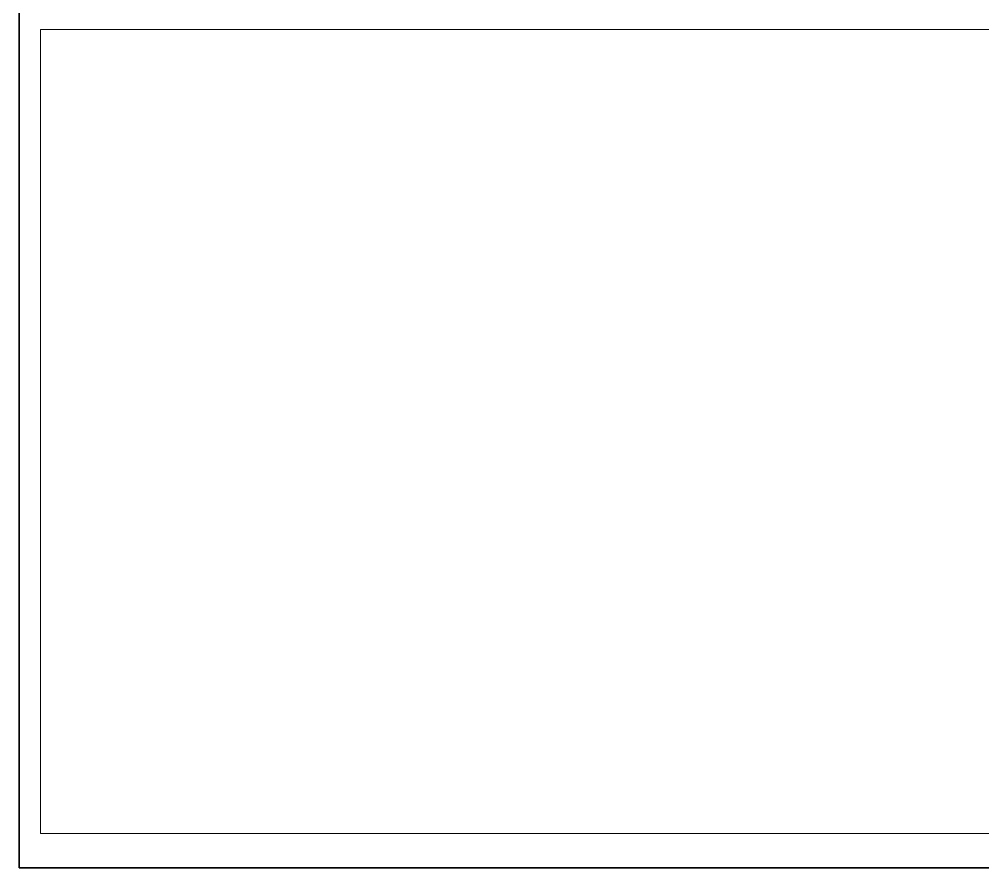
# Model space of a CAD drawing. Extents: x 1 to 297, y 1 to 210.
# Drawn here: x 0.62 to 32.29, y 1.35 to 29.23 of the extents above; entities that cross this region are included whole.
import ezdxf

# ---------------------------------------------------------------- set-up
doc = ezdxf.new("R2010")
doc.units = 0

msp = doc.modelspace()

# ---------------------------------------------------------------- linework, layer by layer
at = {"color": 7, "lineweight": 35}
for p, q in [((0.623, 209.532), (0.623, 1.354)), ((0.623, 1.354), (296.685, 1.354))]:
    msp.add_line(p, q, dxfattribs=at)
at = {"color": 7, "lineweight": 13}
for p, q in [((1.319, 28.902), (196.771, 28.902)), ((1.319, 28.902), (1.319, 2.481)), ((1.319, 2.481), (196.771, 2.481))]:
    msp.add_line(p, q, dxfattribs=at)

doc.saveas('drawing.dxf')
